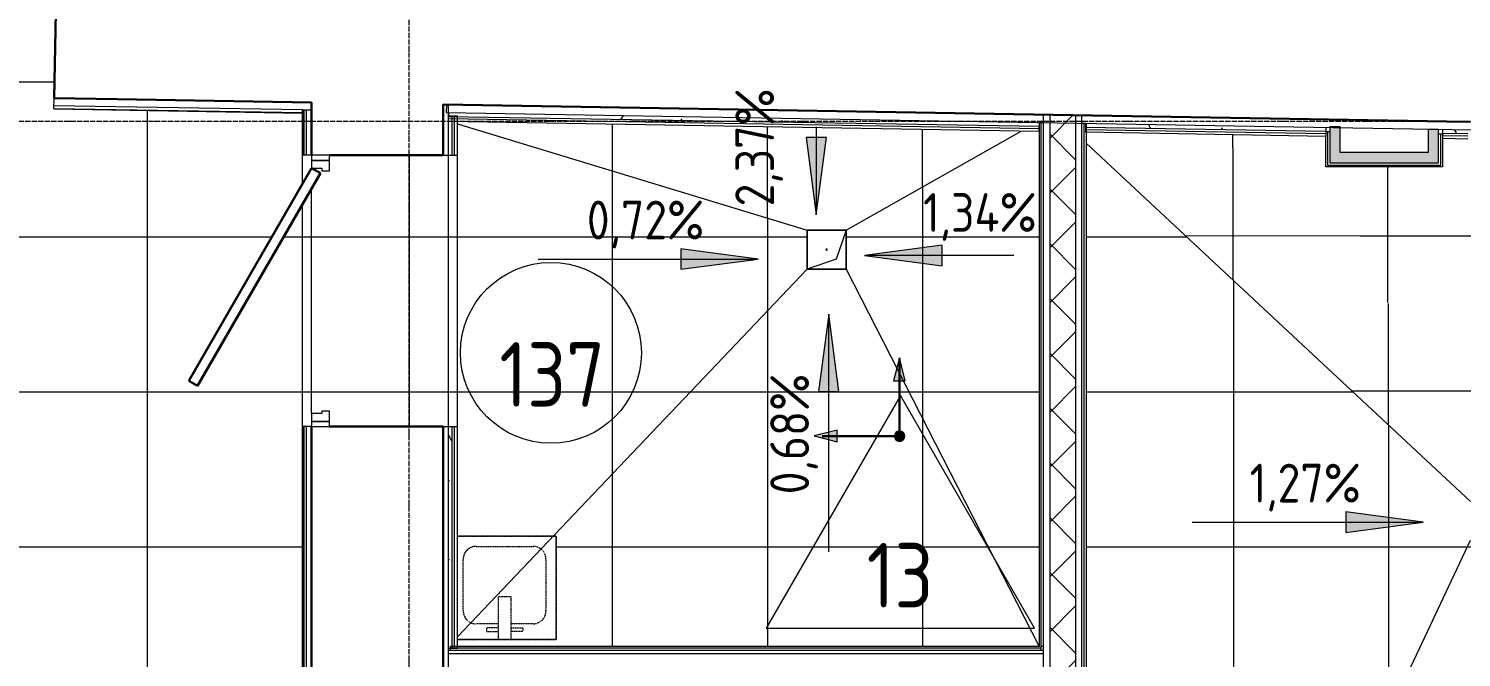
# Model space of a CAD drawing. Header units: millimetres. Extents: x -12447 to 83753, y -46415 to 46712.
# Drawn here: x 47377 to 52920, y 34470 to 36903 of the extents above; entities that cross this region are included whole.
import ezdxf

# ---------------------------------------------------------------- set-up
doc = ezdxf.new("R2010")
doc.units = ezdxf.units.MM
doc.linetypes.add('200_ШТРИХ_ш1п0_6_', pattern=[1.6, 1, -0.6])
doc.linetypes.add('ADSK_Линия сетки', pattern=[25, 20, -2.5, 0, -2.5])
for name, color, linetype, lineweight in [('Двери', 7, 'Continuous', 9), ('Марки', 7, 'Continuous', 20), ('Марки помещений', 7, 'Continuous', 20), ('Обобщенные модели', 7, 'Continuous', 18), ('Оси', 7, 'Continuous', 9), ('Перекрытие', 7, 'Continuous', 18), ('Перекрытие штриховка', 7, 'Continuous', 18), ('Размеры', 7, 'Continuous', 9), ('Сантехника', 7, 'Continuous', 18), ('Стены внутренние', 7, 'Continuous', 18), ('Стены несущие', 7, 'Continuous', 30), ('Стены отделка', 7, 'Continuous', 30), ('Стены штриховка', 7, 'Continuous', 9), ('Узлы', 7, 'Continuous', 18)]:
    doc.layers.add(name, color=color, linetype=linetype, lineweight=lineweight)
doc.layers.add('Линии', color=7, linetype='Continuous', lineweight=9, true_color=0x00a600)
doc.styles.add('GOST Common_1', font='GOST_Common.ttf', dxfattribs={"width": 0.9, "height": 250})
doc.styles.add('GOST Common_3', font='GOST_Common.ttf', dxfattribs={"width": 0.9, "height": 150})
pattern_1 = [(0, (0, 0), (406.4, 101.6), [33.528, -271.272, 33.528, -271.272, -1625.6]), (0, (0, 0), (406.4, 101.6), [-609.6, 33.528, -576.072, 33.528, -271.272, -711.2]), (0, (0, 0), (406.4, 101.6), [-1524, 33.528, -169.672, 33.528, -474.472]), (120, (152.4, 50.8), (-291.18818, 301.15272), [33.528, -271.272, 33.528, -271.272, -1625.6]), (120, (152.4, 50.8), (-291.18818, 301.15272), [-609.6, 33.528, -576.072, 33.528, -271.272, -711.2]), (120, (152.4, 50.8), (-291.18818, 301.15272), [-1524, 33.528, -169.672, 33.528, -474.472]), (240, (203.2, 254), (-115.21182, -402.75272), [33.528, -271.272, 33.528, -271.272, -1625.6]), (240, (203.2, 254), (-115.21182, -402.75272), [-609.6, 33.528, -576.072, 33.528, -271.272, -711.2]), (240, (203.2, 254), (-115.21182, -402.75272), [-1524, 33.528, -169.672, 33.528, -474.472])]
pattern_2 = [(270, (53235.9, 34296.46), (600, 4e-14), []), (0, (53235.9, 34296.46), (0, 600), [])]

# ---------------------------------------------------------------- blocks, each defined once
blk = doc.blocks.new('GM_Отверстие прямоугольное _в плите_ - Отверстие-V20-План полов 1-го этажа')
at = {"layer": 'Обобщенные модели'}
for p, q in [((-75, -75), (-75, 75)), ((-75, 75), (75, 75)), ((-37.5, 37.5), (75, 75)), ((75, 75), (75, -75)), ((-75, -75), (-37.5, 37.5)), ((75, -75), (-75, -75))]:
    blk.add_line(p, q, dxfattribs=at)
for start, end in [(360, 180), (180, 360), (60, 165), (300, 360), (195, 270)]:
    blk.add_arc((0, 0), 2.5, start, end, dxfattribs=at)
blk = doc.blocks.new('AC_Дверь_Однопольная_Деревянная - 1050х2200 композит с пластиной в 2-х уровнях Д27л-3635531-План полов 1-го этажа')
at = {"layer": 'Двери', "lineweight": 30}
for p, q in [((-347.7, 730), (-367.7, 695.4)), ((475, 255), (-347.7, 730)), ((-367.7, 695.4), (455, 220.4)), ((455, 220.4), (475, 255))]:
    blk.add_line(p, q, dxfattribs=at)
at = {"layer": 'Двери'}
for p, q in [((-505, 255), (-525, 255)), ((-525, 255), (-525, 185)), ((-475, 255), (-505, 255)), ((-505, 255), (-505, 185)), ((-505, 185), (-505, 255)), ((-475, 215), (-475, 255)), ((505, 255), (475, 255)), ((475, 255), (475, 215)), ((505, 185), (505, 255)), ((525, 255), (505, 255)), ((505, 255), (505, 185)), ((525, 185), (525, 255)), ((-525, 185), (-505, 185)), ((-505, 185), (-465, 185)), ((-465, 215), (-475, 215)), ((-465, 185), (-465, 215)), ((475, 215), (465, 215)), ((465, 215), (465, 185)), ((465, 185), (505, 185)), ((505, 185), (525, 185))]:
    blk.add_line(p, q, dxfattribs=at)
blk = doc.blocks.new('SND_2D_Раковина - 400х400-V87-План полов 1-го этажа')
at = {"layer": 'Сантехника', "linetype": '200_ШТРИХ_ш1п0_6_'}
for p, q in [((182.4, 180), (-200, 180)), ((-200, 180), (-200, -220)), ((-200, -220), (-200, 180)), ((-200, 180), (182.4, 180)), ((-25, 180), (-25, 15)), ((25, 15), (25, 180)), ((-110, 120), (-25, 120)), ((-70, 150), (-25, 150)), ((-70, 135), (-70, 150)), ((-25, 135), (-70, 135)), ((70, 150), (25, 150)), ((25, 135), (70, 135)), ((25, 120), (110, 120)), ((70, 135), (70, 150)), ((-160, -130), (-160, 70)), ((160, 70), (160, -130)), ((-25, 15), (25, 15)), ((-200, -220), (182.4, -220)), ((182.4, -220), (-200, -220)), ((110, -180), (-110, -180))]:
    blk.add_line(p, q, dxfattribs=at)
for centre, start, end in [((-110, 70), 90, 180), ((110, 70), 0, 90), ((-110, -130), 180, 270), ((110, -130), 270, 0)]:
    blk.add_arc(centre, 50, start, end, dxfattribs=at)
blk = doc.blocks.new('ADSK_Марка_Помещение_ОдноЗначение - Номер-159740-План полов 1-го этажа')
at = {"layer": 'Марки помещений'}
blk.add_circle((0, 0), 3.5, dxfattribs=at)
blk = doc.blocks.new('ADSK_Марка_ПерекрытиеПол - Экземпляр_Отделка пола-158379-План полов 1-го этажа')
at = {"layer": 'Марки', "color": 1, "true_color": 0xff0000}
for p, q in [((0, 9), (-5.196, 0)), ((5.196, 0), (0, 9)), ((-5.196, 0), (5.196, 0))]:
    blk.add_line(p, q, dxfattribs=at)

msp = doc.modelspace()

# ---------------------------------------------------------------- hatches: boundary and pattern name
at = {"layer": 'Перекрытие штриховка', "lineweight": 9, "true_color": 0x787878}
h = msp.add_hatch(dxfattribs=at)
h.set_pattern_fill('FP_65', color=8, style=0, pattern_type=2)
h.set_pattern_definition([(0, (49635.9, 37296.7), (0, 600), []), (90, (49635.9, 37296.7), (-600, 4e-14), [])])
h.paths.add_polyline_path([(47455.885, 33467.866), (47455.885, 33471.553), (48438.885, 33471.553), (48438.885, 35363), (48470.885, 35363), (48470.885, 36283), (48030.526, 35520.276), (47995.885, 35540.276), (48470.885, 36363), (48470.885, 36413), (48438.885, 36413), (48438.885, 36587.866), (48435.875, 36587.528), (48435.682, 36576.121), (47474.429, 36592.379), (47483.37, 37106.301), (47490.957, 37106.301), (47490.957, 39521.692), (47492.957, 39521.692), (47492.957, 39523.692), (52770.957, 39523.692), (52770.957, 39659.192), (52782.957, 39659.192), (52782.957, 40689.192), (52770.957, 40689.192), (52770.957, 40966.805), (52542.136, 40966.805), (52542.136, 40978.805), (51512.136, 40978.805), (51512.136, 40966.805), (50987.136, 40966.805), (50987.136, 40978.805), (49957.136, 40978.805), (49957.136, 40966.805), (47557.957, 40966.805), (47557.957, 40978.805), (46627.957, 40978.805), (46627.957, 40966.805), (46021.854, 40966.805), (46021.854, 37131.02), (46261.544, 37126.966), (46252.604, 36613.044), (46153.724, 36614.717), (46153.724, 35618.813), (46151.724, 35618.813), (46151.7, 35616.813), (46007.694, 35616.813), (46013.182, 33850.813), (46163.492, 33850.813), (46163.492, 33848.813), (46165.492, 33848.813), (46165.492, 33471.553), (46405.885, 33471.553), (46405.885, 33467.866), (47353.675, 33467.866)])
h.paths.add_polyline_path([(46003.492, 33838.813), (46007.182, 33839.813), (46007.182, 33844.813), (46001.182, 33844.794), (46001.2, 33838.813)])
h.paths.add_polyline_path([(45995.676, 35622.794), (46001.676, 35622.831), (46001.182, 35628.813), (45995.657, 35628.813), (45995.676, 35622.831)])
h.paths.add_polyline_path([(46141.724, 36620.819), (46147.724, 36620.819), (46147.656, 36626.821), (46141.724, 36626.818), (46141.724, 36625.042)])
h.paths.add_polyline_path([(52782.957, 40972.805), (52782.957, 40978.805), (52776.957, 40978.805), (52776.957, 40972.805)])
h = msp.add_hatch(dxfattribs=at)
h.set_pattern_fill('FP_98', color=8, style=0, pattern_type=2)
h.set_pattern_definition([(0, (44236.1, 35496.7), (0, 600), []), (90, (44236.1, 35496.7), (-599.984, 4e-14), [])])
h.paths.add_polyline_path([(49035.885, 34939.414), (49407.062, 34939.414), (50389.447, 35972.728), (50389.447, 36122.728), (49035.885, 36534.356), (49035.885, 36413), (49000.885, 36413), (49000.885, 35363), (49035.885, 35363)])
h = msp.add_hatch(dxfattribs=at)
h.set_pattern_fill('FP_95', color=8, style=0, pattern_type=2)
h.set_pattern_definition([(180, (53235.6, 36626.64), (-7e-14, -599.83), []), (270, (53235.6, 36626.64), (600, 4e-14), [])])
h.paths.add_polyline_path([(50389.447, 36122.728), (50539.447, 36122.728), (51217.733, 36506.065), (49035.885, 36542.967), (49035.885, 36534.356), (49872.14, 36280.045)])
h = msp.add_hatch(dxfattribs=at)
h.set_pattern_fill('FP_139', color=8, style=0, pattern_type=2)
h.set_pattern_definition(pattern_2)
h.paths.add_polyline_path([(52847.747, 36384.803), (54205.677, 36490.534), (52946.447, 36511.831), (52945.855, 36476.836), (52847.747, 36478.496), (52847.747, 36423.565)])
h.paths.add_polyline_path([(52831.847, 36496.133), (52847.747, 36496.834), (52847.747, 36513.501), (52831.847, 36513.77), (52831.847, 36496.365)])
h.paths.add_polyline_path([(53082.957, 36539.527), (53082.957, 36545), (52940.699, 36544.567), (52940.654, 36541.934), (52955.885, 36541.676)])
h = msp.add_hatch(dxfattribs=at)
h.set_pattern_fill('FP_96', color=8, style=0, pattern_type=2)
h.set_pattern_definition([(0, (43036.8, 36096.7), (0, 600), []), (90, (43036.83, 36096.7), (-599.946, 4e-14), [])])
h.paths.add_polyline_path([(51286.627, 34512.18), (51286.092, 36504.908), (51217.733, 36506.065), (50539.447, 36122.728), (50539.447, 35972.728), (50904.692, 35258.766)])
h = msp.add_hatch(dxfattribs=at)
h.set_pattern_fill('FP_138', color=8, style=0, pattern_type=2)
h.set_pattern_definition([(270, (53237.56, 34301.55), (600, -0.02), []), (359.998, (53237.56, 34301.55), (1e-05, 599.92), [])])
h.paths.add_polyline_path([(52955.885, 35072.728), (52418.446, 36367.665), (52395.947, 36367.665), (52395.947, 36386.046), (51676.725, 36498.302), (51468.427, 36501.825), (51468.427, 36460.21), (52851.963, 35169.665)])
h = msp.add_hatch(dxfattribs=at)
h.set_pattern_fill('FP_139', color=8, style=0, pattern_type=2)
h.set_pattern_definition(pattern_2)
h.paths.add_polyline_path([(52395.947, 36386.046), (52395.947, 36486.137), (51684.175, 36497.139), (52370.501, 36390.018)])
h.paths.add_polyline_path([(52411.847, 36503.505), (52411.847, 36520.873), (52395.947, 36521.142), (52395.947, 36503.505), (52402.847, 36503.505)])
h = msp.add_hatch(dxfattribs=at)
h.set_pattern_fill('FP_144', color=8, style=0, pattern_type=2)
h.set_pattern_definition([(270, (53235.3, 34300.8), (600, 0.01), []), (0.001, (53235.3, 34300.8), (-5e-05, 599.93), [])])
h.paths.add_polyline_path([(53105.885, 35072.728), (54783.9, 36445.749), (54305.661, 36453.838), (54305.999, 36488.837), (54205.677, 36490.534), (52847.747, 36384.803), (52847.747, 36367.665), (52835.171, 36367.665), (52955.885, 35790.239)])
h = msp.add_hatch(dxfattribs=at)
h.set_pattern_fill('FP_137', color=8, style=0, pattern_type=2)
h.set_pattern_definition([(270, (53239.86, 34296.46), (599.95, 4e-14), []), (0, (53239.86, 34296.46), (0, 600), [])])
h.paths.add_polyline_path([(51377.527, 31592.18), (51385.026, 31592.18), (52955.885, 34922.728), (52955.885, 35072.728), (51468.427, 36460.21), (51468.427, 33122.503), (51377.527, 33122.503), (51377.527, 32194.929)])
h.paths.add_polyline_path([(51377.527, 33138.403), (51452.527, 33138.403), (51452.527, 33145.559), (51377.527, 33145.559)])
h.paths.add_polyline_path([(51474.577, 33563.33), (51474.577, 34363.33), (51574.577, 34363.33), (51574.577, 33563.33)])
h = msp.add_hatch(dxfattribs=at)
h.set_pattern_fill('FP_94', color=8, style=0, pattern_type=2)
h.set_pattern_definition([(0, (45849.57, 35496.7), (0, 600), []), (90, (45849.57, 35496.7), (-600, 4e-14), [])])
h.paths.add_polyline_path([(48560.885, 35363), (49000.885, 35363), (49000.885, 36413), (48540.885, 36413), (48540.885, 36353), (48510.885, 36353), (48510.885, 36363), (48470.885, 36363), (48505.526, 36343), (48470.885, 36283), (48471.412, 35413), (48510.885, 35413), (48510.885, 35423), (48540.885, 35423), (48540.885, 35363)])
h = msp.add_hatch(dxfattribs=at)
h.set_pattern_fill('FP_140', color=8, style=0, pattern_type=2)
h.set_pattern_definition([(270, (53235.9, 34300.94), (600, 4e-14), []), (0, (53235.9, 34300.94), (0, 599.93), [])])
h.paths.add_polyline_path([(52955.885, 35072.728), (53105.885, 35072.728), (52835.171, 36367.665), (52418.446, 36367.665), (52912.133, 35178.145)])
h = msp.add_hatch(dxfattribs=at)
h.set_pattern_fill('FP_97', color=8, style=0, pattern_type=2)
h.set_pattern_definition([(0, (43635.9, 36696.66), (0, 599.986), []), (90, (43635.9, 36696.66), (-600, 4e-14), [])])
h.paths.add_polyline_path([(50416.496, 34512.18), (51286.627, 34512.18), (50539.447, 35972.728), (50389.447, 35972.728), (49407.062, 34939.414), (49418.301, 34939.414), (49418.301, 34539.414), (49035.885, 34539.414), (49035.885, 34512.18), (50389.447, 34512.18)])
h = msp.add_hatch(dxfattribs=at)
h.set_pattern_fill('FP_141', color=8, style=0, pattern_type=2)
h.set_pattern_definition([(270, (53235.55, 34297.2), (600, 0.008), []), (0.0008, (53235.55, 34297.2), (-4e-05, 599.99), [])])
h.paths.add_polyline_path([(51385.026, 31592.18), (51432.331, 31592.18), (52311.229, 31847.168), (52311.229, 32005.055), (52711.229, 32005.055), (52711.229, 31963.217), (54720.426, 32546.131), (54720.426, 32558.694), (54730.359, 32558.694), (52955.885, 34922.728), (51394.883, 31613.079)])
at = {"layer": 'Размеры'}
for points in [[(50424.392, 36181.894), (50463.888, 36481.894), (50384.896, 36481.894)], [(50199.782, 36011.17), (49899.782, 36050.665), (49899.782, 35971.674)], [(50611.199, 36025), (50911.199, 35985.505), (50911.199, 36064.496)], [(50472.365, 35798.36), (50432.869, 35498.36), (50511.861, 35498.36)], [(52773.126, 34992.993), (52473.126, 35032.489), (52473.126, 34953.498)]]:
    msp.add_hatch(color=256, dxfattribs=at).paths.add_polyline_path(points)
at = {"layer": 'Стены внутренние', "lineweight": 9}
h = msp.add_hatch(dxfattribs=at)
h.set_pattern_fill('FP_6', color=256, style=0, pattern_type=2)
h.set_pattern_definition(pattern_1)
h.paths.add_polyline_path([(51286.431, 36524.906), (51286.627, 36539.904), (49000.885, 36578.564), (49000.885, 36563.561), (51252.099, 36525.486)])
h = msp.add_hatch(dxfattribs=at)
h.set_pattern_fill('FP_6', color=256, style=0, pattern_type=2)
h.set_pattern_definition(pattern_1)
h.paths.add_polyline_path([(49000.885, 34505.78), (49008.385, 34505.78), (49008.385, 34512.18), (49015.885, 34512.18), (49015.885, 35363), (49000.885, 35363), (49000.885, 34512.18)])
h.paths.add_polyline_path([(49015.885, 36413), (49015.885, 36543.305), (49000.885, 36543.559), (49000.885, 36413)])
h = msp.add_hatch(dxfattribs=at)
h.set_pattern_fill('FP_2', color=256, style=0, pattern_type=2)
h.set_pattern_definition([(45, (0, 0), (-106.066, 106.066), []), (135, (0, 0), (-106.066, -106.066), [])])
h.paths.add_polyline_path([(51377.527, 33145.559), (51427.527, 33145.559), (51427.527, 36567.526), (51327.527, 36569.217), (51327.527, 33145.559)])
h = msp.add_hatch(dxfattribs=at)
h.set_pattern_fill('FP_6', color=256, style=0, pattern_type=2)
h.set_pattern_definition(pattern_1)
h.paths.add_polyline_path([(52395.947, 36506.14), (52395.947, 36521.142), (51466.658, 36536.859), (51466.405, 36521.862), (52370.501, 36506.57)])
at = {"layer": 'Стены внутренние'}
for points in [[(52411.847, 36423.565), (52451.847, 36423.565), (52451.847, 36520.197), (52411.847, 36520.873), (52411.847, 36519.364)], [(52831.847, 36423.565), (52831.847, 36513.77), (52791.847, 36514.446), (52791.847, 36423.565), (52823.484, 36423.565)], [(52507.283, 36383.565), (52831.847, 36383.565), (52831.847, 36423.565), (52411.847, 36423.565), (52411.847, 36383.565), (52501.591, 36383.565)]]:
    msp.add_hatch(color=256, dxfattribs=at).paths.add_polyline_path(points)
at = {"layer": 'Стены внутренние', "lineweight": 9}
h = msp.add_hatch(dxfattribs=at)
h.set_pattern_fill('FP_6', color=256, style=0, pattern_type=2)
h.set_pattern_definition(pattern_1)
h.paths.add_polyline_path([(54865.919, 36464.365), (54865.766, 36469.065), (54306.461, 36479.27), (54307.13, 36473.816), (54865.766, 36464.367)])
h.paths.add_polyline_path([(52946.193, 36496.834), (52946.447, 36511.831), (52847.747, 36513.501), (52847.747, 36498.499), (52851.963, 36498.427)])
at = {"layer": 'Узлы', "true_color": 0xff0000}
for points in [[(50726.711, 35540.4), (50768.694, 35540.4), (50746.711, 35628.57), (50723.085, 35540.4)], [(50504.666, 35303.363), (50504.666, 35348.971), (50416.496, 35326.988)], [(50746.711, 35305.748), (50751.887, 35306.43), (50756.711, 35308.428), (50760.853, 35311.606), (50764.031, 35315.748), (50766.029, 35320.572), (50766.711, 35325.748), (50766.029, 35330.925), (50764.031, 35335.748), (50760.853, 35339.891), (50756.711, 35343.069), (50751.887, 35345.067), (50746.711, 35345.748), (50741.534, 35345.067), (50736.711, 35343.069), (50732.568, 35339.891), (50729.39, 35335.748), (50727.392, 35330.925), (50726.711, 35325.748), (50727.392, 35320.572), (50729.39, 35315.748), (50732.568, 35311.606), (50736.711, 35308.428), (50741.534, 35306.43)]]:
    msp.add_hatch(color=1, dxfattribs=at).paths.add_polyline_path(points)

# ---------------------------------------------------------------- linework, layer by layer
at = {"layer": 'Линии', "color": 1, "lineweight": 18, "true_color": 0xff0000}
for p, q in [((50746.711, 35628.57), (50723.085, 35540.4)), ((50768.694, 35540.4), (50746.711, 35628.57)), ((50723.085, 35540.4), (50768.694, 35540.4)), ((50504.666, 35348.971), (50416.496, 35326.988)), ((50416.496, 35326.988), (50504.666, 35303.363)), ((50504.666, 35303.363), (50504.666, 35348.971))]:
    msp.add_line(p, q, dxfattribs=at)
at = {"layer": 'Линии', "color": 1, "lineweight": 30, "true_color": 0xff0000}
for q in [(50746.711, 35625.748), (50446.711, 35325.748)]:
    msp.add_line((50746.711, 35325.748), q, dxfattribs=at)
at = {"layer": 'Линии', "color": 1, "lineweight": 18, "true_color": 0xff0000}
for start, end in [(0, 180), (180, 360)]:
    msp.add_arc((50746.711, 35325.748), 20, start, end, dxfattribs=at)
at = {"layer": 'Оси', "linetype": 'ADSK_Линия сетки'}
for p, q in [((48849.565, -6380.761), (48849.565, 44222.998)), ((-11646.57, 36545), (56004.853, 36545))]:
    msp.add_line(p, q, dxfattribs=at)
at = {"layer": 'Перекрытие'}
for p, q in [((49035.885, 36534.356), (50389.447, 36122.728)), ((50539.447, 36122.728), (51217.733, 36506.065)), ((52955.885, 35072.728), (51468.271, 36460.355)), ((49000.885, 35363), (49000.885, 36413)), ((48470.885, 35413), (48470.885, 36283)), ((50539.447, 36122.728), (50389.447, 36122.728)), ((50389.447, 36122.728), (50389.447, 35972.728)), ((50539.447, 35972.728), (50539.447, 36122.728)), ((50389.447, 35972.728), (49035.885, 34548.994)), ((50389.447, 35972.728), (50539.447, 35972.728)), ((50539.447, 35972.728), (51286.627, 34512.18)), ((51385.026, 31592.18), (52955.885, 34922.728))]:
    msp.add_line(p, q, dxfattribs=at)
at = {"layer": 'Размеры'}
for p, q in [((50463.888, 36481.894), (50384.896, 36481.894)), ((50384.896, 36481.894), (50424.392, 36181.894)), ((50424.392, 36181.894), (50463.888, 36481.894)), ((50199.782, 36011.17), (49899.782, 36050.665)), ((49899.782, 36050.665), (49899.782, 35971.674)), ((50911.199, 36064.496), (50611.199, 36025)), ((50911.199, 35985.505), (50911.199, 36064.496)), ((49899.782, 35971.674), (50199.782, 36011.17)), ((50611.199, 36025), (50911.199, 35985.505)), ((50472.365, 35798.36), (50432.869, 35498.36)), ((50511.861, 35498.36), (50472.365, 35798.36)), ((50432.869, 35498.36), (50511.861, 35498.36)), ((52773.126, 34992.993), (52473.126, 35032.489)), ((52473.126, 35032.489), (52473.126, 34953.498)), ((52473.126, 34953.498), (52773.126, 34992.993))]:
    msp.add_line(p, q, dxfattribs=at)
at = {"layer": 'Размеры', "lineweight": 20}
for p, q in [((50424.392, 36522.558), (50424.392, 36181.894)), ((49348.58, 36011.17), (50199.782, 36011.17)), ((51189.352, 36025), (50611.199, 36025)), ((50472.365, 34878.475), (50472.365, 35798.36)), ((51878.766, 34992.993), (52773.126, 34992.993))]:
    msp.add_line(p, q, dxfattribs=at)
at = {"layer": 'Стены несущие'}
for p, q in [((47483.452, 37074.296), (47476.011, 36634.358)), ((47476.011, 36634.358), (47719.531, 36630.24)), ((47719.531, 36630.24), (48470.885, 36617.532)), ((48470.885, 36617.532), (48470.885, 36413)), ((48980.885, 36608.906), (48980.885, 36413)), ((52940.654, 36541.934), (48980.885, 36608.906)), ((48980.885, 36413), (48540.885, 36413)), ((48470.885, 35363), (48470.885, 30955)), ((48980.885, 35363), (48540.885, 35363)), ((48980.885, 30955), (48980.885, 35363))]:
    msp.add_line(p, q, dxfattribs=at)
at = {"layer": 'Стены отделка', "lineweight": 9}
for p, q in [((47474.429, 36592.379), (47475.14, 36634.373)), ((47474.429, 36592.379), (48435.682, 36576.121)), ((48471.392, 36617.523), (47475.14, 36634.373)), ((48470.885, 36587.528), (48471.392, 36617.523)), ((48980.885, 36608.906), (49000.885, 36608.906)), ((48993.022, 36608.701), (48992.515, 36578.705)), ((48993.022, 36608.701), (52501.591, 36549.36)), ((49000.885, 36565.78), (49000.885, 36608.906)), ((48435.885, 36588.12), (48435.682, 36576.121)), ((48470.885, 36587.528), (48435.885, 36588.12)), ((48438.885, 36587.866), (48438.885, 36413)), ((48450.885, 36587.866), (48438.885, 36587.866)), ((48450.885, 36587.866), (48450.885, 36587.528)), ((48470.885, 36587.528), (48450.885, 36587.528)), ((48992.515, 36578.705), (52501.084, 36519.364)), ((49000.885, 36578.564), (49000.293, 36543.569)), ((51286.092, 36504.908), (49000.293, 36543.569)), ((49000.885, 36565.78), (49035.885, 36565.78)), ((49035.885, 36413), (49035.885, 36565.78)), ((51286.684, 36539.903), (51286.092, 36504.908)), ((51286.627, 36539.635), (51286.627, 34512.18)), ((51302.527, 36539.635), (51286.627, 36539.635)), ((51302.527, 36569.64), (51302.527, 33138.403)), ((51452.527, 33138.403), (51452.527, 36567.103)), ((51452.527, 36537.098), (51468.427, 36537.098)), ((51466.658, 36536.859), (51466.067, 36501.864)), ((51468.427, 36537.098), (51468.427, 33122.503)), ((52501.591, 36549.36), (54872.181, 36509.265)), ((52395.947, 36486.137), (51466.067, 36501.864)), ((52395.947, 36521.142), (52395.947, 36503.505)), ((52411.847, 36503.505), (52395.947, 36503.505)), ((52395.947, 36367.665), (52395.947, 36486.137)), ((52411.847, 36524.287), (52451.847, 36524.287)), ((52411.847, 36524.287), (52411.847, 36383.565)), ((52451.847, 36423.565), (52451.847, 36524.287)), ((52501.084, 36519.364), (54871.674, 36479.27)), ((52791.847, 36514.446), (52791.847, 36423.565)), ((52791.847, 36514.446), (52831.847, 36514.446)), ((52831.847, 36383.565), (52831.847, 36514.446)), ((52831.847, 36496.133), (52847.747, 36496.133)), ((52847.747, 36513.501), (52847.747, 36496.133)), ((52847.747, 36478.496), (52945.855, 36476.836)), ((52847.747, 36478.496), (52847.747, 36367.665)), ((52791.847, 36423.565), (52451.847, 36423.565)), ((48470.885, 36413), (48438.885, 36413)), ((48980.885, 36413), (49035.885, 36413)), ((52847.747, 36367.665), (52395.947, 36367.665)), ((52411.847, 36383.565), (52831.847, 36383.565)), ((48470.885, 35363), (48438.885, 35363)), ((48438.885, 35363), (48438.885, 33467.866)), ((48980.885, 35363), (49035.885, 35363)), ((49035.885, 34505.78), (49035.885, 35363)), ((49000.885, 30955), (49000.885, 34505.78)), ((49000.885, 34505.78), (49035.885, 34505.78)), ((51302.527, 34496.28), (49000.885, 34496.28)), ((51286.627, 34512.18), (49008.385, 34512.18)), ((49008.385, 34496.28), (49008.385, 34512.18)), ((51295.027, 34496.28), (51295.027, 34512.18)), ((51302.527, 34512.18), (51295.027, 34512.18))]:
    msp.add_line(p, q, dxfattribs=at)
at = {"layer": 'Стены штриховка'}
for p, q in [((47474.463, 36594.379), (48435.716, 36578.121)), ((47474.632, 36604.377), (47474.632, 36604.377)), ((48435.885, 36588.12), (47474.632, 36604.377)), ((48440.885, 36587.866), (48440.885, 36413)), ((48450.885, 36587.528), (48450.885, 36413)), ((49000.479, 36554.567), (51286.278, 36515.907)), ((49000.631, 36563.566), (51286.431, 36524.906)), ((49000.885, 36413), (49000.885, 36565.78)), ((49015.885, 36413), (49015.885, 36565.78)), ((49024.885, 36413), (49024.885, 36565.78)), ((51293.527, 36539.635), (51293.527, 34512.18)), ((51327.527, 36569.217), (51327.527, 33145.559)), ((51427.527, 36567.526), (51427.527, 33145.559)), ((51461.527, 33129.403), (51461.527, 36537.098)), ((51466.253, 36512.863), (52395.947, 36497.139)), ((51466.405, 36521.862), (52395.947, 36506.14)), ((52395.947, 36503.505), (52395.947, 36486.137)), ((52402.847, 36503.505), (52402.847, 36374.565)), ((52840.847, 36374.565), (52840.847, 36496.133)), ((52847.747, 36498.499), (52946.193, 36496.834)), ((52847.747, 36496.133), (52847.747, 36478.496)), ((52847.747, 36489.497), (52946.041, 36487.835)), ((52402.847, 36374.565), (52840.847, 36374.565)), ((48440.885, 35363), (48440.885, 33467.866)), ((48450.885, 35363), (48450.885, 33467.866)), ((49000.885, 34505.78), (49000.885, 35363)), ((49015.885, 34505.78), (49015.885, 35363)), ((49024.885, 34505.78), (49024.885, 35363)), ((51302.527, 34483.28), (49000.885, 34483.28)), ((51295.027, 34505.28), (49008.385, 34505.28)), ((51295.027, 34512.18), (51293.527, 34512.18))]:
    msp.add_line(p, q, dxfattribs=at)

# ---------------------------------------------------------------- block references
at = {"layer": 'Двери', "color": 8, "true_color": 0x7f7f7f, "rotation": 90}
msp.add_blockref('AC_Дверь_Однопольная_Деревянная - 1050х2200 композит с пластиной в 2-х уровнях Д27л-3635531-План полов 1-го этажа', (48725.885, 35888), dxfattribs=at)
at = {"layer": 'Марки', "color": 1, "true_color": 0xff0000, "xscale": 99.99999999999993, "yscale": 99.99999999999993, "zscale": 99.99999999999993}
msp.add_blockref('ADSK_Марка_ПерекрытиеПол - Экземпляр_Отделка пола-158379-План полов 1-го этажа', (50749.64, 34583.071), dxfattribs=at)
at = {"layer": 'Марки помещений', "xscale": 99.99999999999993, "yscale": 99.99999999999993, "zscale": 99.99999999999993}
msp.add_blockref('ADSK_Марка_Помещение_ОдноЗначение - Номер-159740-План полов 1-го этажа', (49397.562, 35648.193), dxfattribs=at)
at = {"layer": 'Обобщенные модели', "rotation": 180}
msp.add_blockref('GM_Отверстие прямоугольное _в плите_ - Отверстие-V20-План полов 1-го этажа', (50464.447, 36047.728), dxfattribs=at)
at = {"layer": 'Сантехника', "linetype": '200_ШТРИХ_ш1п0_6_', "rotation": 180}
msp.add_blockref('SND_2D_Раковина - 400х400-V87-План полов 1-го этажа', (49218.301, 34719.414), dxfattribs=at)

# ---------------------------------------------------------------- texts
at = {"layer": 'Марки', "color": 1, "lineweight": 9, "true_color": 0xff0000, "insert": (50748.608, 34787.497), "char_height": 250, "width": 279.9, "attachment_point": 5, "line_spacing_factor": 1.022766, "style": 'GOST Common_1'}
msp.add_mtext('\\pxqc,t1.44,2.88,4.32,5.76,7.2,8.64,10.08,11.52,12.96,14.4,15.84,17.28,18.72,20.16,21.6,23.04,24.48,25.92,27.36,28.8,30.24,31.68,33.12,34.56,36,37.44,38.88,40.32,41.76,43.2,44.64,46.08;{13}', dxfattribs=at)
at = {"layer": 'Марки помещений', "lineweight": 9, "insert": (49402.505, 35564.611), "char_height": 250, "width": 441, "attachment_point": 5, "line_spacing_factor": 1.022766, "style": 'GOST Common_1'}
msp.add_mtext('\\pxqc,t1.8,3.6,5.4,7.2,9,10.8,12.6,14.4,16.2,18,19.8,21.6,23.4,25.2,27,28.8,30.6,32.4,34.2,36,37.8,39.6,41.4,43.2,45,46.8,48.6,50.4,52.2,54,55.8,57.6;{137}', dxfattribs=at)
at = {"layer": 'Размеры', "lineweight": 20, "char_height": 150, "width": 570.22717, "attachment_point": 1, "rotation": 90, "line_spacing_factor": 1.022761, "style": 'GOST Common_3'}
for s, insert in [('2,37%', (50111.076, 36214.98)), ('0,68%', (50246.341, 35100.823))]:
    msp.add_mtext(s, dxfattribs=dict(at, insert=insert))
at = {"layer": 'Размеры', "lineweight": 20, "char_height": 150, "attachment_point": 1, "line_spacing_factor": 1.022761, "style": 'GOST Common_3'}
for s, insert, width in [('1,34%', (50837.478, 36266.435), 555.74521), ('0,72%', (49536.586, 36237.194), 570.22717), ('1,27%', (52101.174, 35219.018), 539.45301)]:
    msp.add_mtext(s, dxfattribs=dict(at, insert=insert, width=width))

doc.saveas('drawing.dxf')
